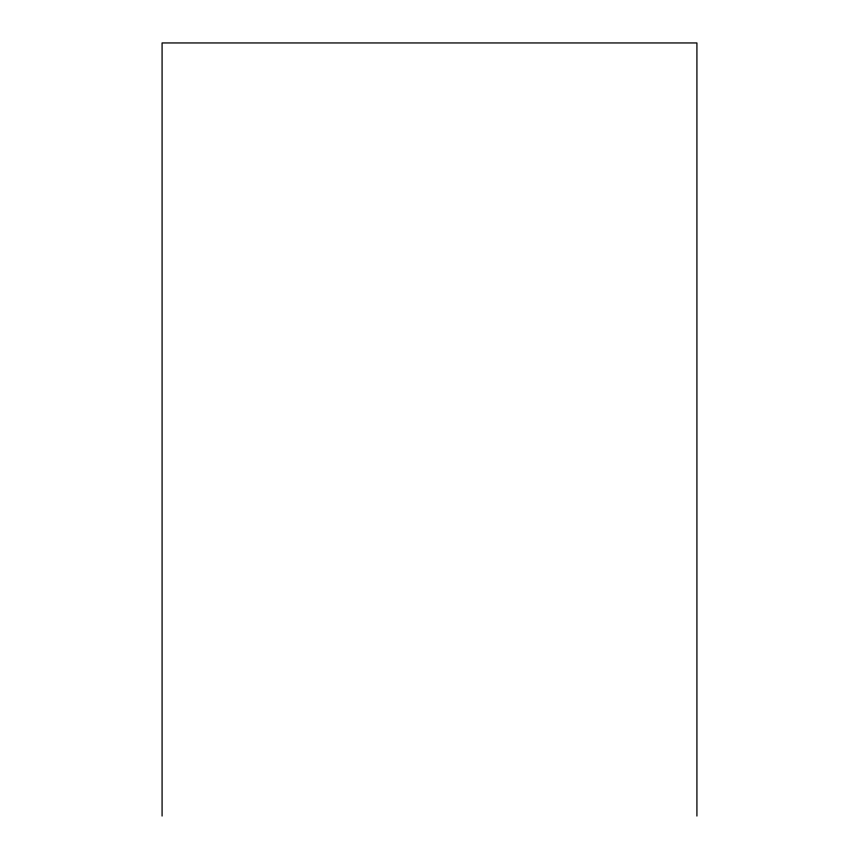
<?xml version="1.0" encoding="UTF-8"?>
<svg xmlns="http://www.w3.org/2000/svg" width="859" height="859" viewBox="0 0 859 859"><rect width="100%" height="100%" fill="white"/><g stroke="black" fill="none" stroke-linecap="round" stroke-linejoin="round"><path stroke-width="1.29" d="M696.917 816.05L696.917 42.95L162.083 42.95L162.083 816.05"/></g></svg>
